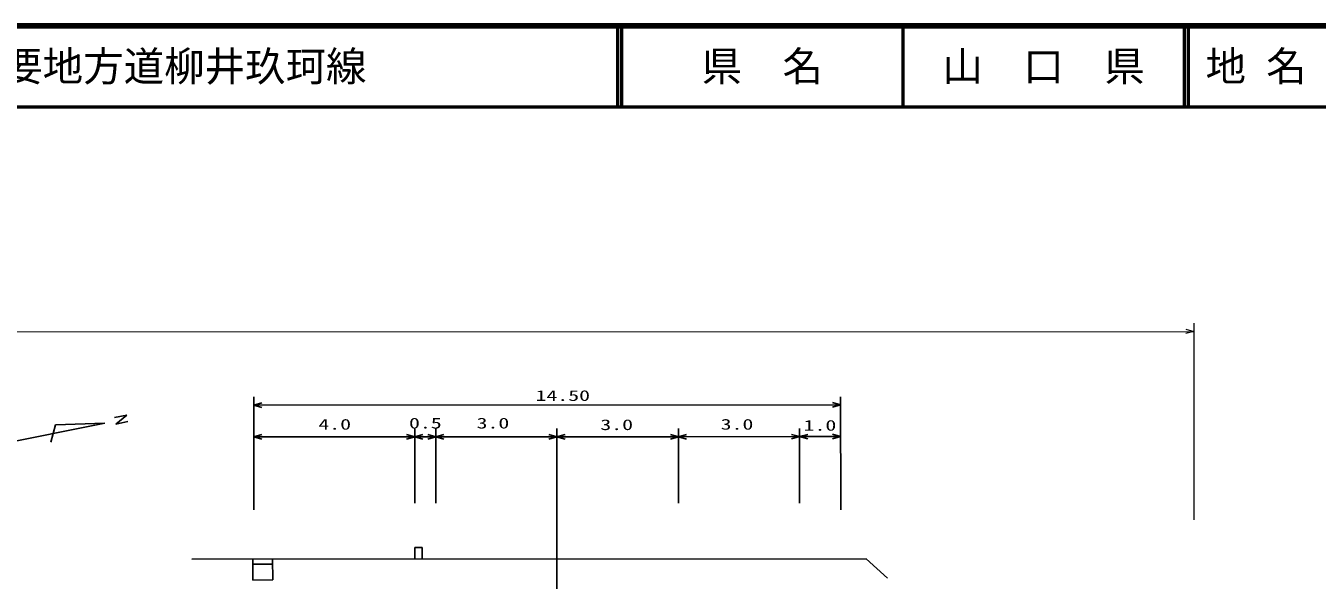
# Model space of a CAD drawing. Units: millimetres, scale not verified. Extents: x 40000 to 680000, y 20000 to 380000.
# Drawn here: x 224656 to 384175, y 311549 to 380000 of the extents above; entities that cross this region are included whole.
import ezdxf
from ezdxf.enums import TextEntityAlignment as Align

# ---------------------------------------------------------------- set-up
doc = ezdxf.new("R2010")
doc.units = ezdxf.units.MM
doc.header["$LTSCALE"] = 1000
for name, color, linetype, lineweight in [('M-BGD', 7, 'Continuous', 25), ('M-STR-HTXT', 7, 'Continuous', 13), ('M-TTL', 2, 'Continuous', 140), ('M-TTL-LINE', 7, 'Continuous', 50)]:
    doc.layers.add(name, color=color, linetype=linetype, lineweight=lineweight)
doc.layers.add('M-TTL-TXT', color=7, linetype='Continuous')
doc.styles.add('ＭＳ ゴシック', font='')
doc.styles.get('ＭＳ ゴシック').set_extended_font_data('MS Gothic')

# ---------------------------------------------------------------- blocks, each defined once
blk = doc.blocks.new('BUHIN41')
at = {"layer": 'M-BGD'}
blk.add_lwpolyline([(1000, -288), (0, 0), (1000, 285)], dxfattribs=at)
blk = doc.blocks.new('BUHIN42')
at = {"layer": 'M-BGD'}
blk.add_lwpolyline([(-1000, 288), (0, 0), (-1000, -285)], dxfattribs=at)
blk = doc.blocks.new('BUHIN45')
at = {"layer": 'M-STR-HTXT'}
blk.add_lwpolyline([(-1000, 288), (0, 0), (-1000, -285)], dxfattribs=at)

msp = doc.modelspace()

# ---------------------------------------------------------------- linework, layer by layer
at = {"layer": 'M-BGD'}
for p, q in [((252826, 320226), (252822, 334178)), ((325310, 334199), (325314, 320246)), ((235602, 331616), (237115, 331919)), ((237115, 331919), (235755, 330830)), ((252822, 333178), (325310, 333199)), ((234412, 330932), (209899, 326023)), ((228332, 330735), (227745, 328577)), ((234412, 330932), (228332, 330735)), ((235755, 330830), (237273, 331142)), ((272697, 330256), (272699, 321039)), ((275302, 330257), (275305, 321039)), ((290263, 330261), (290265, 321044)), ((305280, 330265), (305282, 321048)), ((320237, 330269), (320240, 321052)), ((252823, 329250), (272697, 329256)), ((272697, 329256), (275303, 329257)), ((275303, 329257), (290263, 329261)), ((290263, 329261), (305280, 329265)), ((305280, 329265), (320238, 329269)), ((320238, 329269), (325311, 329271)), ((290265, 321044), (290270, 305935)), ((272701, 315575), (272701, 314148)), ((272701, 315575), (273619, 315575)), ((273619, 315575), (273619, 314148)), ((245168, 314140), (328453, 314164)), ((252703, 314142), (252703, 311569)), ((252703, 313534), (255147, 313534)), ((255148, 311570), (255147, 314143)), ((328453, 314164), (331102, 311809)), ((252703, 311569), (255148, 311570))]:
    msp.add_line(p, q, dxfattribs=at)
at = {"layer": 'M-STR-HTXT'}
for p, q in [((368931, 343273), (368938, 319013)), ((74798, 342189), (368931, 342273))]:
    msp.add_line(p, q, dxfattribs=at)
at = {"layer": 'M-TTL'}
msp.add_line((680000, 380000), (40000, 380000), dxfattribs=at)
at = {"layer": 'M-TTL-LINE'}
for p, q in [((297750, 380000), (297750, 370000)), ((298250, 380000), (298250, 370000)), ((333000, 380000), (333000, 370000)), ((367750, 380000), (367750, 370000)), ((368250, 380000), (368250, 370000)), ((40000, 370000), (680000, 370000))]:
    msp.add_line(p, q, dxfattribs=at)

# ---------------------------------------------------------------- block references
at = {"rotation": 0.01626}
for name, p in [('BUHIN45', (368931, 342273)), ('BUHIN41', (252822, 333178)), ('BUHIN42', (325310, 333199)), ('BUHIN41', (252823, 329250)), ('BUHIN42', (272697, 329256)), ('BUHIN41', (272697, 329256)), ('BUHIN42', (275303, 329257)), ('BUHIN41', (275303, 329257)), ('BUHIN42', (290263, 329261)), ('BUHIN41', (290263, 329261)), ('BUHIN42', (305280, 329265)), ('BUHIN41', (305280, 329265)), ('BUHIN42', (320238, 329269)), ('BUHIN41', (320238, 329269)), ('BUHIN42', (325311, 329271))]:
    msp.add_blockref(name, p, dxfattribs=at)

# ---------------------------------------------------------------- texts
at = {"layer": 'M-BGD', "style": 'ＭＳ ゴシック', "width": 1.5}
for s, p in [('14.50', (287619, 333286)), ('4.0', (260793, 329740)), ('0.5', (271990, 329879)), ('3.0', (280336, 329881)), ('3.0', (295626, 329685)), ('3.0', (310486, 329740)), ('1.0', (320733, 329607))]:
    msp.add_text(s, height=1320, rotation=0.016, dxfattribs=at).set_placement(p, align=Align.BOTTOM_LEFT)
at = {"layer": 'M-TTL-TXT', "style": 'ＭＳ ゴシック'}
for s, p in [('主要地方道柳井玖珂線', (216734, 375000)), ('地 名', (370380, 375000))]:
    msp.add_text(s, height=3666, dxfattribs=at).set_placement(p, align=Align.MIDDLE_LEFT)
for s, p in [('県\u3000名', (315625, 375000)), ('山\u3000口\u3000県', (350375, 375000))]:
    msp.add_text(s, height=3666, dxfattribs=at).set_placement(p, align=Align.MIDDLE_CENTER)

doc.saveas('drawing.dxf')
